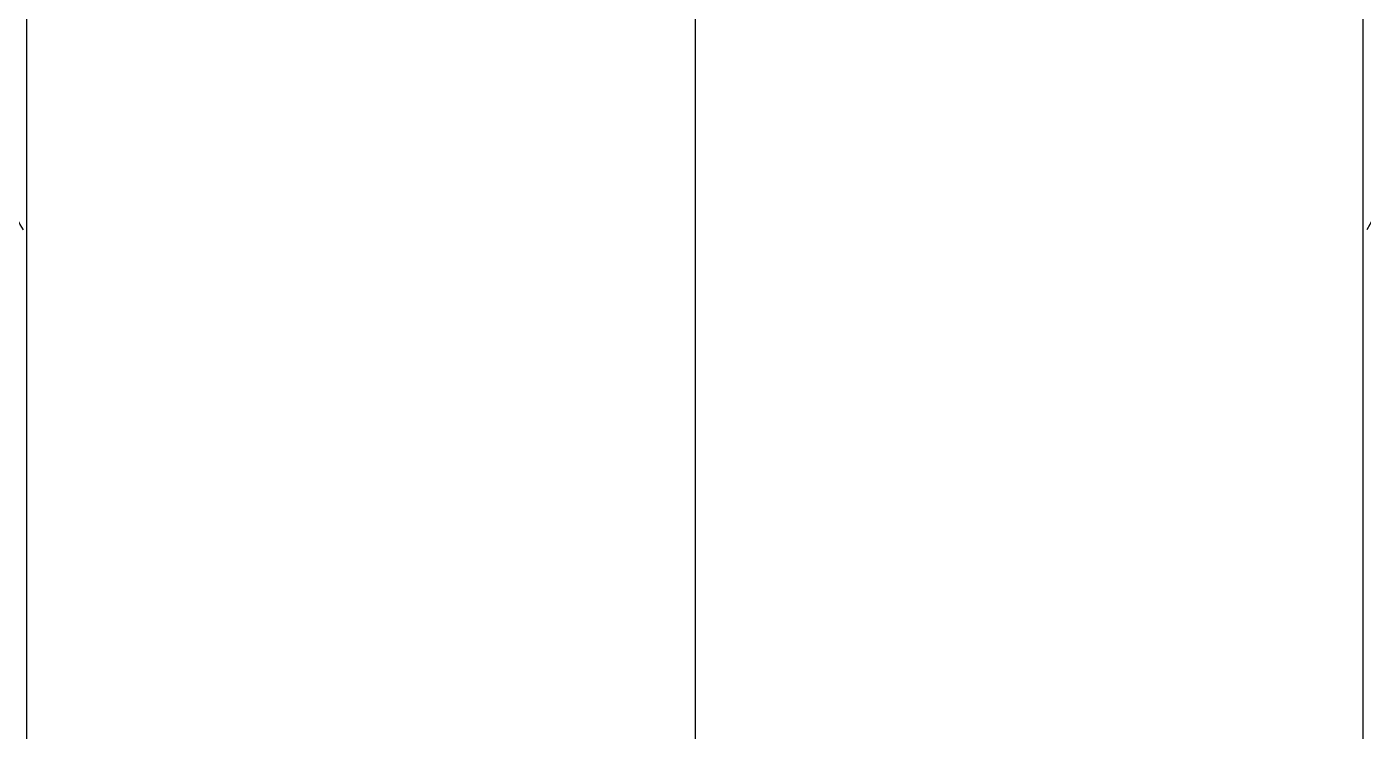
# Model space of a CAD drawing. Header units: millimetres. Extents: x 18456 to 179493, y -203649 to 469211.
# Drawn here: x 116694.69 to 116713.69, y 224577.18 to 224587.2 of the extents above; entities that cross this region are included whole.
import ezdxf

# ---------------------------------------------------------------- set-up
doc = ezdxf.new("R2010")
doc.units = ezdxf.units.MM
doc.layers.add('X-평면도(기본형)$0$FUR', color=6, linetype='Continuous', true_color=0xff00ff)
doc.layers.add('X-평면도(기본형)$0$TIL', color=5, linetype='Continuous', true_color=0x0000ff)

# ---------------------------------------------------------------- blocks, each defined once
blk = doc.blocks.new('X-평면도(기본형)$0$A$C5C7666B6')
at = {"layer": 'X-평면도(기본형)$0$FUR'}
for p, q in [((94.3, 134.855), (499.834, 134.855)), ((94.3, 115.855), (499.834, 115.855))]:
    blk.add_line(p, q, dxfattribs=at)
at = {"layer": 'X-평면도(기본형)$0$FUR', "color": 1, "true_color": 0xff0000}
blk.add_line((600.324, 125.355), (-4.7, 125.355), dxfattribs=at)
at = {"layer": 'X-평면도(기본형)$0$FUR', "color": 8, "true_color": 0x808080}
for points, knots in [([(510.139, 125.355), (510.139, 126.31), (509.95, 127.753), (509.337, 129.568), (508.495, 131.288), (507.033, 133.208), (505.124, 134.684), (503.413, 135.536), (501.606, 136.157), (499.218, 136.481), (496.356, 136.114), (494.571, 135.38), (493.745, 134.907)], [0, 0, 0, 0, 2.865177, 4.300289, 5.734772, 8.596097, 11.454543, 12.885859, 14.316689, 17.171279, 20.025849, 22.881808, 22.881808, 22.881808, 22.881808]), ([(493.745, 115.804), (494.571, 115.33), (496.356, 114.597), (499.218, 114.229), (501.606, 114.553), (503.413, 115.175), (505.124, 116.027), (507.033, 117.503), (508.495, 119.423), (509.337, 121.143), (509.95, 122.958), (510.139, 124.4), (510.139, 125.355)], [0, 0, 0, 0, 2.855959, 5.71053, 8.56512, 9.99595, 11.427266, 14.285712, 17.147038, 18.581521, 20.016633, 22.88181, 22.88181, 22.88181, 22.88181])]:
    blk.add_open_spline(points, degree=3, knots=knots, dxfattribs=at)
blk = doc.blocks.new('X-평면도(기본형)$0$A$C019C01BD')
at = {"layer": 'X-평면도(기본형)$0$FUR', "xscale": -1, "rotation": 90}
blk.add_blockref('X-평면도(기본형)$0$A$C5C7666B6', (198.484, 1200.297), dxfattribs=at)
blk = doc.blocks.new('X-평면도(기본형)$0$BA23502100')
at = {"layer": 'X-평면도(기본형)$0$FUR', "linetype": 'ByBlock', "xscale": -1, "rotation": 90.00000000000001}
blk.add_blockref('X-평면도(기본형)$0$A$C019C01BD', (1700.297, 1973.129), dxfattribs=at)

msp = doc.modelspace()

# ---------------------------------------------------------------- block references
at = {"layer": 'X-평면도(기본형)$0$TIL', "xscale": -1, "rotation": 270}
msp.add_blockref('X-평면도(기본형)$0$BA23502100', (114804.191, 223590.569), dxfattribs=at)

doc.saveas('drawing.dxf')
